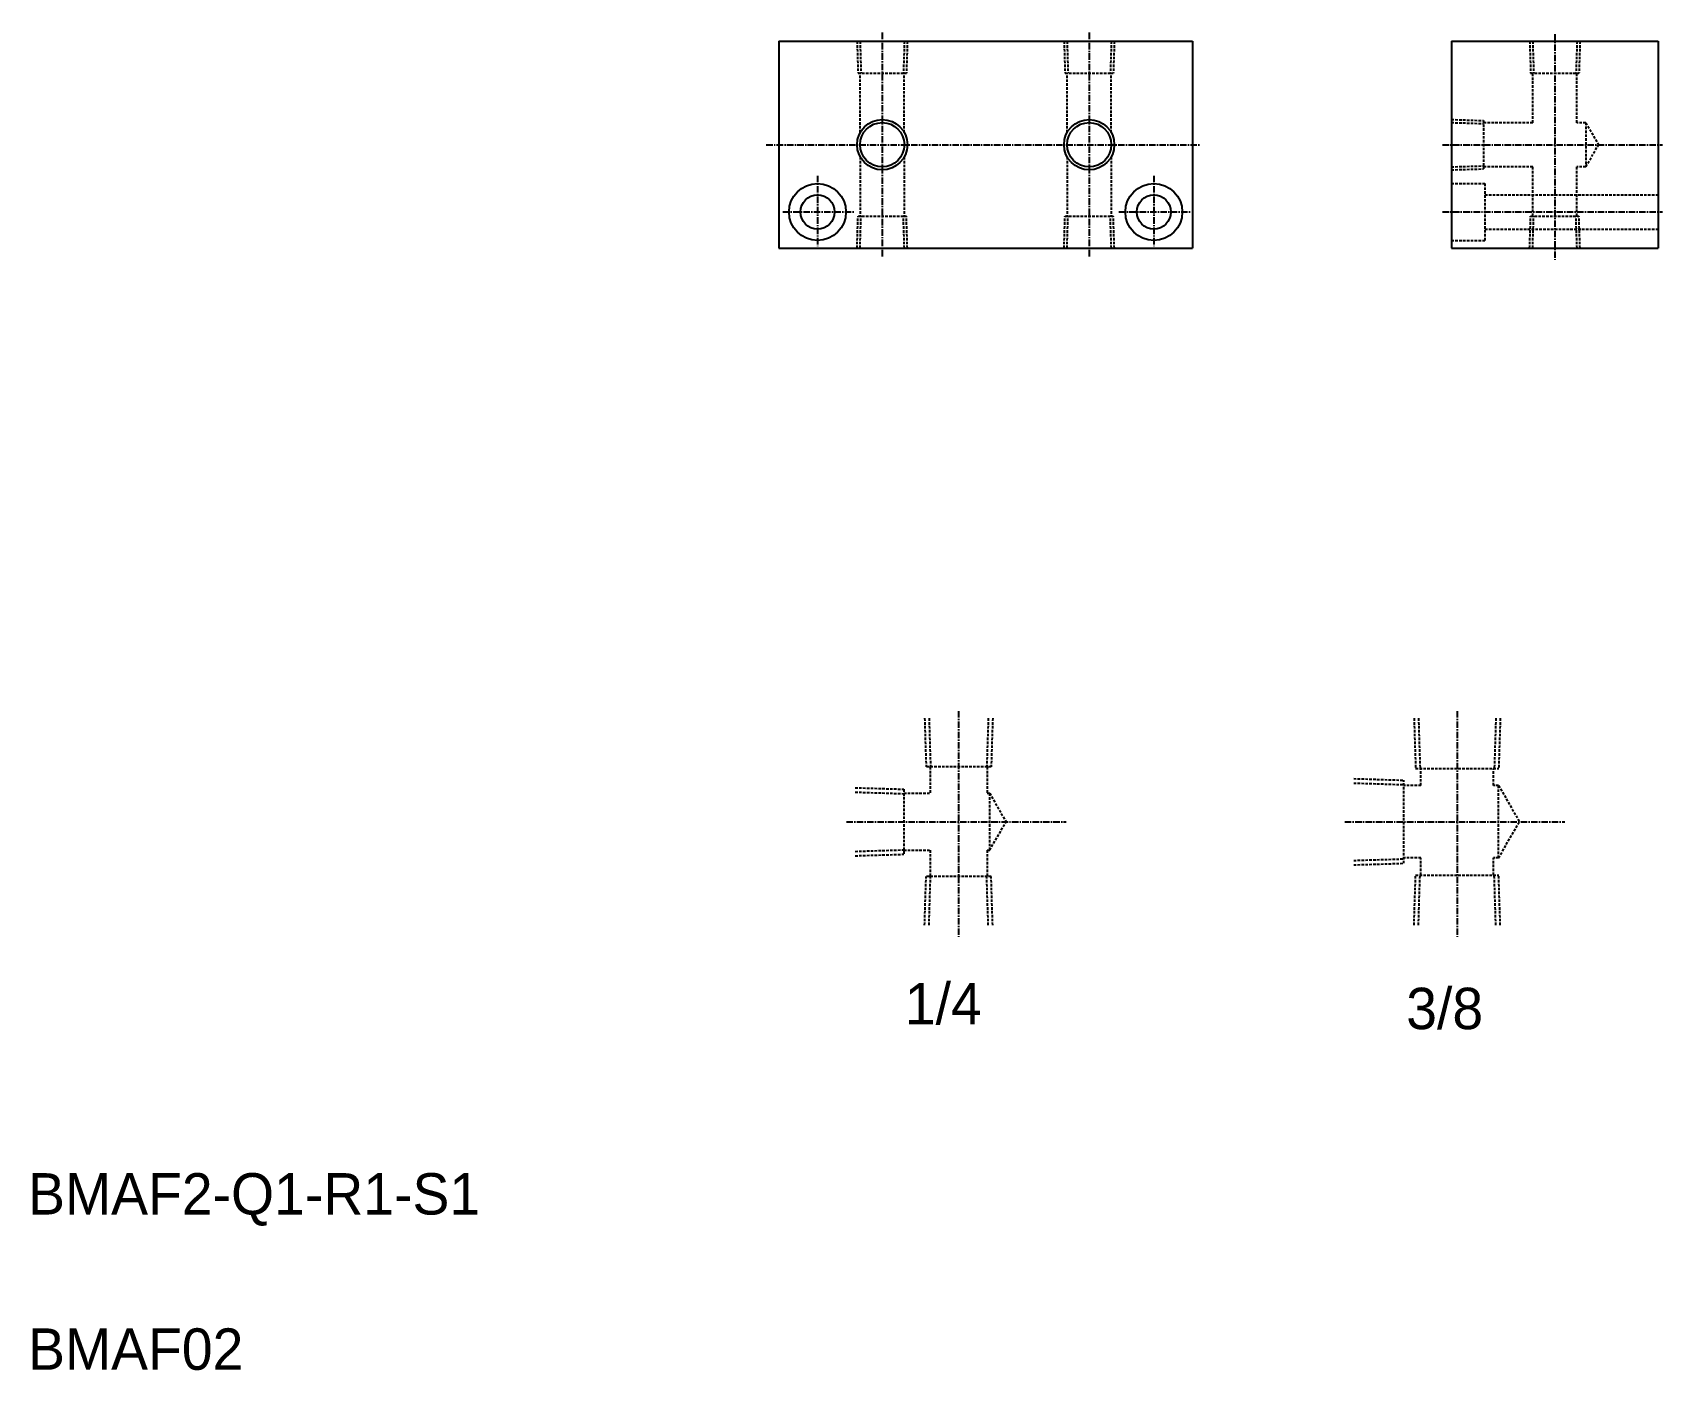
# Model space of a CAD drawing. Extents: x -42 to 273, y 66 to 325.
import ezdxf

# ---------------------------------------------------------------- set-up
doc = ezdxf.new("R2010")
doc.units = 0
doc.linetypes.add('CENTER', pattern=[2, 1.25, -0.25, 0.25, -0.25])
doc.linetypes.add('DASHED', pattern=[0.75, 0.5, -0.25])
doc.layers.get('0').update_dxf_attribs({"linetype": 'CONTINUOUS'})
doc.layers.add('CENTER', color=1, linetype='CENTER')

msp = doc.modelspace()

# ---------------------------------------------------------------- linework, layer by layer
at = {"color": 7, "linetype": 'CONTINUOUS'}
for p, q in [((102.12, 323.35), (182.12, 323.35)), ((102.12, 323.35), (102.12, 283.35)), ((182.12, 323.35), (182.12, 283.35)), ((232.12, 323.35), (272.12, 323.35)), ((232.12, 323.35), (232.12, 283.35)), ((272.12, 323.35), (272.12, 283.35)), ((102.12, 283.35), (182.12, 283.35)), ((232.12, 283.35), (272.12, 283.35))]:
    msp.add_line(p, q, dxfattribs=at)
at = {"color": 3, "linetype": 'DASHED'}
for p, q in [((117.26, 323.35), (117.45, 317.15)), ((117.84, 323.35), (118.03, 317.15)), ((126.41, 323.35), (126.21, 317.15)), ((126.99, 323.35), (126.79, 317.15)), ((157.26, 323.35), (157.45, 317.15)), ((157.84, 323.35), (158.03, 317.15)), ((166.41, 323.35), (166.21, 317.15)), ((166.99, 323.35), (166.79, 317.15)), ((247.26, 323.35), (247.45, 317.15)), ((247.84, 323.35), (248.03, 317.15)), ((256.41, 323.35), (256.21, 317.15)), ((256.99, 323.35), (256.79, 317.15)), ((117.45, 317.15), (126.79, 317.15)), ((117.87, 305.72), (117.87, 317.15)), ((126.37, 305.72), (126.37, 317.15)), ((157.45, 317.15), (166.79, 317.15)), ((157.87, 305.72), (157.87, 317.15)), ((166.37, 305.72), (166.37, 317.15)), ((247.45, 317.15), (256.79, 317.15)), ((247.87, 307.6), (247.87, 317.15)), ((256.37, 307.6), (256.37, 317.15)), ((232.12, 308.22), (238.32, 308.02)), ((232.12, 307.63), (238.32, 307.44)), ((238.32, 308.02), (238.32, 298.68)), ((247.87, 307.6), (238.32, 307.6)), ((258.12, 307.6), (256.37, 307.6)), ((258.12, 307.6), (258.12, 299.1)), ((258.12, 307.6), (260.58, 303.35)), ((258.12, 299.1), (260.58, 303.35)), ((117.87, 300.99), (117.87, 289.55)), ((126.37, 300.99), (126.37, 289.55)), ((157.87, 300.99), (157.87, 289.55)), ((166.37, 300.99), (166.37, 289.55)), ((232.12, 299.07), (238.32, 299.26)), ((232.12, 298.49), (238.32, 298.68)), ((247.87, 299.1), (238.32, 299.1)), ((247.87, 289.55), (247.87, 299.1)), ((256.37, 289.55), (256.37, 299.1)), ((258.12, 299.1), (256.37, 299.1)), ((232.12, 295.85), (238.62, 295.85)), ((238.62, 295.85), (238.62, 284.85)), ((238.62, 293.65), (272.12, 293.65)), ((117.26, 283.35), (117.45, 289.55)), ((117.45, 289.55), (126.79, 289.55)), ((117.84, 283.35), (118.03, 289.55)), ((126.41, 283.35), (126.21, 289.55)), ((126.99, 283.35), (126.79, 289.55)), ((157.26, 283.35), (157.45, 289.55)), ((157.45, 289.55), (166.79, 289.55)), ((157.84, 283.35), (158.03, 289.55)), ((166.41, 283.35), (166.21, 289.55)), ((166.99, 283.35), (166.79, 289.55)), ((238.62, 287.05), (272.12, 287.05)), ((247.26, 283.35), (247.45, 289.55)), ((247.45, 289.55), (256.79, 289.55)), ((247.84, 283.35), (248.03, 289.55)), ((256.41, 283.35), (256.21, 289.55)), ((256.99, 283.35), (256.79, 289.55)), ((232.12, 284.85), (238.62, 284.85)), ((130.31, 192.51), (130.61, 183.11)), ((131.17, 192.51), (131.46, 183.11)), ((142.62, 192.51), (142.32, 183.11)), ((143.47, 192.51), (143.18, 183.11)), ((224.91, 192.51), (225.22, 182.81)), ((225.77, 192.51), (226.07, 182.81)), ((240.72, 192.51), (240.42, 182.81)), ((241.58, 192.51), (241.27, 182.81)), ((143.18, 183.11), (130.61, 183.11)), ((131.39, 183.11), (131.39, 178.01)), ((142.39, 183.11), (142.39, 178.01)), ((225.22, 182.81), (241.27, 182.81)), ((226.25, 179.51), (226.25, 182.81)), ((240.25, 179.51), (240.25, 182.81)), ((213.25, 180.84), (222.95, 180.53)), ((213.25, 179.98), (222.95, 179.68)), ((222.95, 164.48), (222.95, 180.53)), ((116.89, 179.08), (126.29, 178.79)), ((116.89, 178.23), (126.29, 177.93)), ((126.29, 178.79), (126.29, 166.22)), ((126.29, 178.01), (131.39, 178.01)), ((142.39, 178.01), (142.89, 178.01)), ((142.89, 167.01), (142.89, 178.01)), ((142.89, 178.01), (146.07, 172.51)), ((226.25, 179.51), (222.95, 179.51)), ((241.25, 179.51), (240.25, 179.51)), ((241.25, 165.51), (241.25, 179.51)), ((241.25, 179.51), (245.29, 172.51)), ((142.89, 167.01), (146.07, 172.51)), ((241.25, 165.51), (245.29, 172.51)), ((116.89, 166.78), (126.29, 167.08)), ((126.29, 167.01), (131.39, 167.01)), ((131.39, 167.01), (131.39, 161.91)), ((142.39, 167.01), (142.39, 161.91)), ((142.39, 167.01), (142.89, 167.01)), ((116.89, 165.93), (126.29, 166.22)), ((213.25, 165.03), (222.95, 165.33)), ((213.25, 164.17), (222.95, 164.48)), ((226.25, 165.51), (222.95, 165.51)), ((226.25, 162.21), (226.25, 165.51)), ((241.25, 165.51), (240.25, 165.51)), ((240.25, 162.21), (240.25, 165.51)), ((130.31, 152.51), (130.61, 161.91)), ((143.18, 161.91), (130.61, 161.91)), ((131.17, 152.51), (131.46, 161.91)), ((142.62, 152.51), (142.32, 161.91)), ((143.47, 152.51), (143.18, 161.91)), ((224.91, 152.51), (225.22, 162.21)), ((225.22, 162.21), (241.27, 162.21)), ((225.77, 152.51), (226.07, 162.21)), ((240.72, 152.51), (240.42, 162.21)), ((241.58, 152.51), (241.27, 162.21))]:
    msp.add_line(p, q, dxfattribs=at)
for p, q in [((232.12, 313.35), (232.12, 313.35)), ((232.12, 303.35), (232.12, 303.35))]:
    msp.add_line(p, q)
at = {"color": 3, "linetype": 'CONTINUOUS'}
for centre in [(122.12, 303.35), (162.12, 303.35)]:
    msp.add_circle(centre, 4.86, dxfattribs=at)
at = {"color": 7, "linetype": 'CONTINUOUS'}
for centre, radius in [((122.12, 303.35), 4.28), ((162.12, 303.35), 4.28), ((109.62, 290.35), 5.5), ((109.62, 290.35), 3.3), ((174.62, 290.35), 5.5), ((174.62, 290.35), 3.3)]:
    msp.add_circle(centre, radius, dxfattribs=at)
at = {"layer": 'CENTER', "color": 1, "linetype": 'CENTER'}
for p, q in [((122.12, 325.01), (122.12, 281.67)), ((162.12, 325.01), (162.12, 281.67)), ((252.12, 324.73), (252.12, 281.11)), ((99.71, 303.35), (183.55, 303.35)), ((230.42, 303.35), (272.92, 303.35)), ((109.62, 297.33), (109.62, 283.71)), ((174.62, 297.33), (174.62, 283.71)), ((102.88, 290.35), (116.66, 290.35)), ((167.88, 290.35), (181.66, 290.35)), ((230.42, 290.35), (272.92, 290.35)), ((136.89, 193.89), (136.89, 150.26)), ((233.25, 193.89), (233.25, 150.26)), ((115.19, 172.51), (157.69, 172.51)), ((211.54, 172.51), (254.04, 172.51))]:
    msp.add_line(p, q, dxfattribs=at)

# ---------------------------------------------------------------- texts
at = {"color": 7, "linetype": 'CONTINUOUS'}
for s, p in [('1/4', (126.49, 133.35)), ('3/8', (223.4, 132.42)), ('BMAF2-Q1-R1-S1', (-42.97, 96.59)), ('BMAF02', (-42.97, 66.59))]:
    msp.add_text(s, height=8, dxfattribs=at).set_placement(p)

doc.saveas('drawing.dxf')
